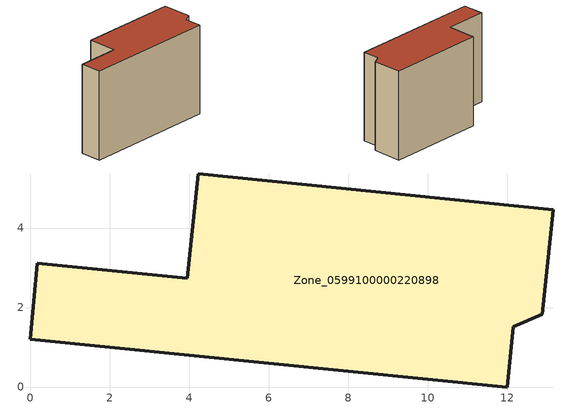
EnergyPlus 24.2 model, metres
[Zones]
Zone_0599100000220898
 floor ground (C_G): 12,0 0,1.2 0.18,3.11 3.95,2.73 4.22,5.36 13.16,4.46 12.89,1.83 12.15,1.52 z0
 wall outside (C_F): 0,1.2 12,0 12.15,1.52 12.89,1.83 13.16,4.46 4.22,5.36 3.95,2.73 0.18,3.11 0,1.2 z0:8.15
 roof outside (C_R): 12,0 12.15,1.52 12.89,1.83 13.16,4.46 4.22,5.36 3.95,2.73 0.18,3.11 0,1.2 z8.15
[BUILDING]
Pand.0599100000220898: North Axis=0; Terrain=City; Loads Convergence Tolerance Value=0.04; Temperature Convergence Tolerance Value=0.4; Solar Distribution=FullExterior; Maximum Number of Warmup Days=25; Minimum Number of Warmup Days=1
[Site:Location]
Rotterdam.The.Hague.AP_ZH_NLD Design_Conditions: Latitude=51.96; Longitude=4.45; Time Zone=1; Elevation=-4.5
[SITE:GROUNDTEMPERATURE:BUILDINGSURFACE]
18, 18, 18, 18, 18, 18, 18, 18, 18, 18, 18, 18
[MATERIAL] Thermal Absorptance=0.9; Solar Absorptance=0.7; Visible Absorptance=0.7
Name | Roughness | Thickness | Conductivity | Density | Specific Heat
G.TI.1946 | MediumSmooth | 0.15 | 1 | 540 | 1210
F.TI.1946 | Rough | 0.3 | 0.857143 | 1920 | 840
R.TI.1946 | MediumRough | 0.2 | 0.1 | 1500 | 1000
[CONSTRUCTION]
C_G: G.TI.1946
C_F: F.TI.1946
C_R: R.TI.1946
[ZONE]
Zone_0599100000220898: Type=1; Multiplier=1; Ceiling Height=Autocalculate; Volume=Autocalculate; Floor Area=autocalculate; Part of Total Floor Area=Yes
[ZONEINFILTRATION:DESIGNFLOWRATE]
Infil_Zone_0599100000220898: Zone or ZoneList or Space or SpaceList=Zone_0599100000220898; Schedule=AlwaysOn; Design Flow Rate Calculation Method=Flow/Area; Flow Rate per Floor Area=0.003; Constant Term Coefficient=1; Temperature Term Coefficient=0; Velocity Term Coefficient=0; Velocity Squared Term Coefficient=0
[HVACTEMPLATE:ZONE:IDEALLOADSAIRSYSTEM]
Zone_0599100000220898: Maximum Heating Supply Air Temperature=50; Minimum Cooling Supply Air Temperature=13; Maximum Heating Supply Air Humidity Ratio=0.0156; Minimum Cooling Supply Air Humidity Ratio=0.0077; Heating Limit=NoLimit; Cooling Limit=NoLimit; Dehumidification Control Type=ConstantSensibleHeatRatio; Cooling Sensible Heat Ratio=0.7; Dehumidification Setpoint=60; Humidification Control Type=None; Humidification Setpoint=30; Outdoor Air Method=None; Outdoor Air Flow Rate per Person=0.00944; Outdoor Air Flow Rate per Zone Floor Area=0; Outdoor Air Flow Rate per Zone=0; Demand Controlled Ventilation Type=None; Outdoor Air Economizer Type=NoEconomizer; Heat Recovery Type=None; Sensible Heat Recovery Effectiveness=0.7; Latent Heat Recovery Effectiveness=0.65
[ZONECONTROL:THERMOSTAT]
ThermostatControl_Zone_0599100000220898: Zone or ZoneList=Zone_0599100000220898; Control Type Schedule=DualSetpointControlType; Control 1=Thermostat_Zone_0599100000220898; Temperature Difference Between Cutout And Setpoint=0
[THERMOSTATSETPOINT:DUALSETPOINT]
Thermostat_Zone_0599100000220898: Heating Setpoint Temperature Schedule=HeatingSetpoint_Zone_0599100000220898; Cooling Setpoint Temperature Schedule=CoolingSetpoint_Zone_0599100000220898
[SCHEDULE:COMPACT]
HeatingSetpoint_Zone_0599100000220898: Through: 12/31, For: AllDays, Until: 24:00, 21
CoolingSetpoint_Zone_0599100000220898: Through: 12/31, For: AllDays, Until: 24:00, 24
DualSetpointControlType: Through: 12/31, For: AllDays, Until: 24:00, 4
AlwaysOn: Through: 12/31, For: AllDays, Until: 24:00, 1
